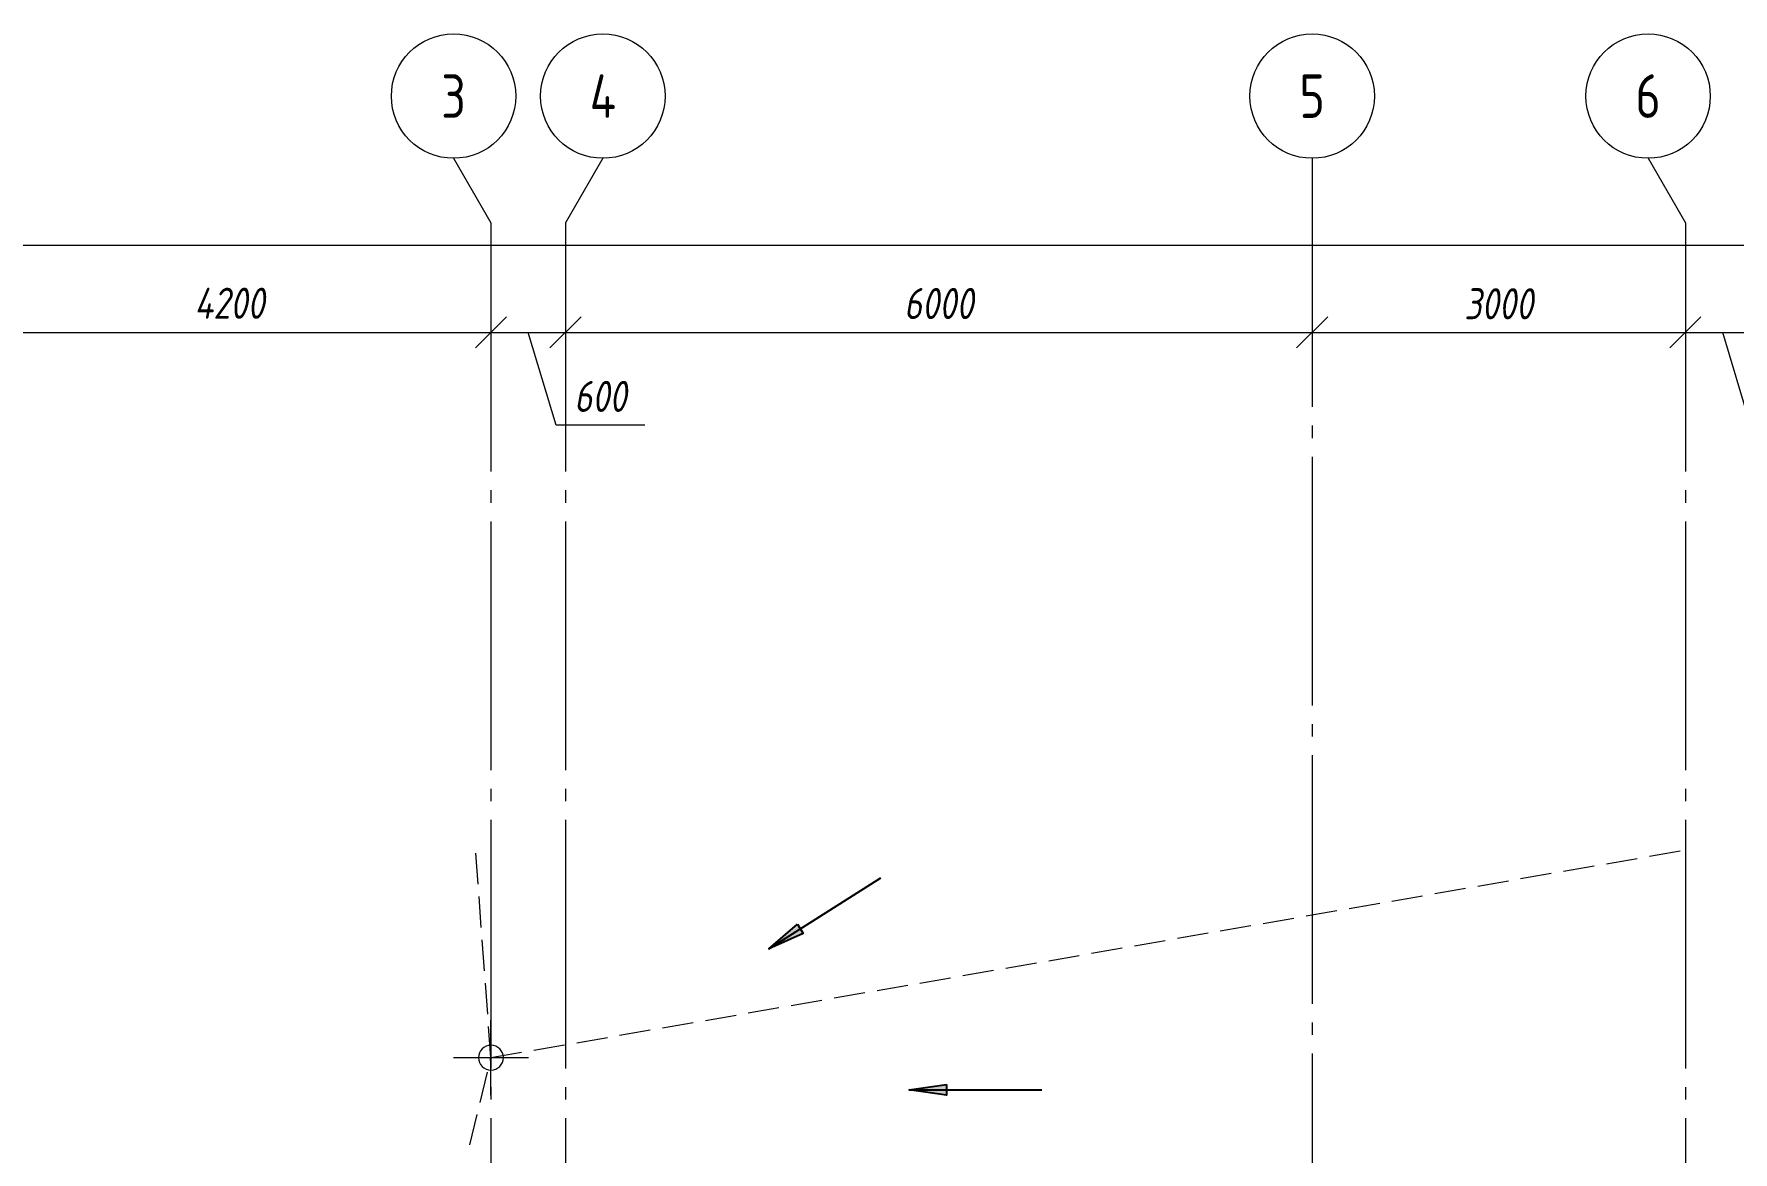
# Model space of a CAD drawing. Header units: millimetres. Extents: x -85420 to 1195317, y -69347 to 470418.
# Drawn here: x 437674 to 451329, y 72087 to 81079 of the extents above; entities that cross this region are included whole.
import ezdxf

# ---------------------------------------------------------------- set-up
doc = ezdxf.new("R2010")
doc.units = ezdxf.units.MM
for name, pattern in [('GOST2.303 6', [12, 8, -1.5, 1, -1.5]), ('ГОСТ 2.303 4', [7, 5, -2, 0]), ('ГОСТ 2.303 5', [24, 20, -1.5, 1, -1.5]), ('осевая', [50.8, 31.75, -6.35, 6.35, -6.35])]:
    doc.linetypes.add(name, pattern=pattern)
for name, color, linetype, lineweight in [('!М_Лестницы новые', 7, 'Continuous', 25), ('!М_Размеры', 250, 'Continuous', 5), ('+АР_Осевые линии', 252, 'GOST2.303 6', 9), ('+АР_Размеры', 252, 'Continuous', 0), ('АР_штриховка несущих стен', 250, 'Continuous', 0)]:
    doc.layers.add(name, color=color, linetype=linetype, lineweight=lineweight)
doc.layers.add('!ФС_Козырек', color=7, linetype='Continuous')
doc.layers.add('ОСИ', color=7, linetype='осевая', lineweight=13, true_color=0x999999)
doc.styles.add('GOST 2.304', font='CS_Gost2304.shx')
doc.styles.add('ГОСТ 2.304', font='CS_Gost2304.shx', dxfattribs={"oblique": 10})
doc.dimstyles.new('СПДС', dxfattribs={"dimscale": 100, "dimtxt": 2.5, "dimasz": 2.5, "dimexe": 2, "dimexo": 0.625, "dimgap": 1, "dimtad": 1, "dimdec": 0, "dimrnd": 5, "dimtxsty": 'ГОСТ 2.304', "dimblk": 'OBLIQUE', "dimblk1": 'OBLIQUE', "dimblk2": 'OBLIQUE', "dimcen": 2.5, "dimdle": 2, "dimadec": 0, "dimazin": 2, "dimtfac": 0.75, "dimtdec": 4, "dimtmove": 1, "dimatfit": 3, "dimfxl": 1, "dimtfill": 1, "dimtolj": 1, "dimarcsym": 1})

# ---------------------------------------------------------------- blocks, each defined once
blk = doc.blocks.new('Ц.Вход водосток')
at = {"layer": '!ФС_Козырек', "lineweight": 0}
for points in [[(0, -301), (0, 301)], [(301, 0), (-301, 0)]]:
    blk.add_lwpolyline(points, dxfattribs=at)
blk.add_circle((0, 0), 100, dxfattribs=at)
blk = doc.blocks.new('*U117')
h = blk.add_hatch(color=256)
h.dxf.hatch_style = 1
h.paths.add_polyline_path([(-766, 44), (-766, -44), (-1066, 0)])
blk.add_line((-1066, 0), (0, 0))
blk.add_lwpolyline([(-766, -44), (-766, 44), (-1066, 0), (-766, -44)])
blk = doc.blocks.new('Ось сетки - Диаметр 10 мм-1135821-0_Подвал _-2_700__Планировка')
at = {"layer": '+АР_Осевые линии', "linetype": 'Continuous'}
blk.add_circle((0, 0), 5, dxfattribs=at)
blk = doc.blocks.new('_Oblique')
at = {"color": 0, "linetype": 'ByBlock', "lineweight": -2}
blk.add_line((-0.5, -0.5), (0.5, 0.5), dxfattribs=at)
blk = doc.blocks.new('*D187')
at = {"layer": '+АР_Размеры', "color": 0, "lineweight": -2, "ltscale": 100, "transparency": 16777216}
for p, q in [((140, 64690), (140, 63853)), ((70940, 64690), (70940, 63853)), ((-60, 64053), (71140, 64053))]:
    blk.add_line(p, q, dxfattribs=at)
at = {"layer": 'Defpoints', "color": 0, "transparency": 16777216}
for p in [(140, 64753), (70940, 64753), (70940, 64053)]:
    blk.add_point(p, dxfattribs=at)
at = {"layer": '+АР_Размеры', "color": 0, "lineweight": -2, "transparency": 16777216, "xscale": 250, "yscale": 250, "zscale": 250, "rotation": 180}
blk.add_blockref('_Oblique', (140, 64053), dxfattribs=at)
at = {"layer": '+АР_Размеры', "color": 0, "lineweight": -2, "transparency": 16777216, "xscale": 250, "yscale": 250, "zscale": 250}
blk.add_blockref('_Oblique', (70940, 64053), dxfattribs=at)
at = {"layer": '+АР_Размеры', "color": 0, "ltscale": 100, "transparency": 16777216, "insert": (37040, 64278), "char_height": 250, "attachment_point": 5, "style": 'ГОСТ 2.304', "bg_fill": 3, "box_fill_scale": 1.1, "bg_fill_color": 256, "bg_fill_true_color": 13158600, "bg_fill_transparency": 0}
blk.add_mtext('\\A1;70800', dxfattribs=at)
blk = doc.blocks.new('*D189')
at = {"layer": '+АР_Размеры', "color": 0, "lineweight": -2, "ltscale": 100, "transparency": 16777216}
for p, q in [((6740, 64690), (6740, 63153)), ((10940, 64171), (10940, 63153)), ((6540, 63353), (11140, 63353))]:
    blk.add_line(p, q, dxfattribs=at)
at = {"layer": 'Defpoints', "color": 0, "transparency": 16777216}
for p in [(6740, 64753), (10940, 64233), (10940, 63353)]:
    blk.add_point(p, dxfattribs=at)
at = {"layer": '+АР_Размеры', "color": 0, "lineweight": -2, "transparency": 16777216, "xscale": 250, "yscale": 250, "zscale": 250, "rotation": 180}
blk.add_blockref('_Oblique', (6740, 63353), dxfattribs=at)
at = {"layer": '+АР_Размеры', "color": 0, "lineweight": -2, "transparency": 16777216, "xscale": 250, "yscale": 250, "zscale": 250}
blk.add_blockref('_Oblique', (10940, 63353), dxfattribs=at)
at = {"layer": '+АР_Размеры', "color": 0, "ltscale": 100, "transparency": 16777216, "insert": (8840, 63587), "char_height": 250, "attachment_point": 5, "style": 'ГОСТ 2.304', "bg_fill": 3, "box_fill_scale": 1.1, "bg_fill_color": 256, "bg_fill_true_color": 13158600, "bg_fill_transparency": 0}
blk.add_mtext('\\A1;4200', dxfattribs=at)
blk = doc.blocks.new('*D190')
at = {"layer": '+АР_Размеры', "color": 0, "lineweight": -2, "ltscale": 100, "transparency": 16777216}
for p, q in [((10940, 64171), (10940, 63153)), ((11540, 64171), (11540, 63153)), ((10740, 63353), (11740, 63353)), ((11464, 62606), (11240, 63353)), ((12177, 62606), (11464, 62606))]:
    blk.add_line(p, q, dxfattribs=at)
at = {"layer": 'Defpoints', "color": 0, "transparency": 16777216}
for p in [(10940, 64233), (11540, 64233), (11540, 63353)]:
    blk.add_point(p, dxfattribs=at)
at = {"layer": '+АР_Размеры', "color": 0, "lineweight": -2, "transparency": 16777216, "xscale": 250, "yscale": 250, "zscale": 250, "rotation": 180}
blk.add_blockref('_Oblique', (10940, 63353), dxfattribs=at)
at = {"layer": '+АР_Размеры', "color": 0, "lineweight": -2, "transparency": 16777216, "xscale": 250, "yscale": 250, "zscale": 250}
blk.add_blockref('_Oblique', (11540, 63353), dxfattribs=at)
at = {"layer": '+АР_Размеры', "color": 0, "ltscale": 100, "transparency": 16777216, "insert": (11821, 62838), "char_height": 250, "attachment_point": 5, "style": 'ГОСТ 2.304', "bg_fill": 3, "box_fill_scale": 1.1, "bg_fill_color": 256, "bg_fill_true_color": 13158600, "bg_fill_transparency": 0}
blk.add_mtext('\\A1;600', dxfattribs=at)
blk = doc.blocks.new('*D191')
at = {"layer": '+АР_Размеры', "color": 0, "lineweight": -2, "ltscale": 100, "transparency": 16777216}
for p, q in [((17540, 64690), (17540, 63153)), ((11540, 64171), (11540, 63153)), ((11340, 63353), (17740, 63353))]:
    blk.add_line(p, q, dxfattribs=at)
at = {"layer": 'Defpoints', "color": 0, "transparency": 16777216}
for p in [(17540, 64753), (11540, 64233), (17540, 63353)]:
    blk.add_point(p, dxfattribs=at)
at = {"layer": '+АР_Размеры', "color": 0, "lineweight": -2, "transparency": 16777216, "xscale": 250, "yscale": 250, "zscale": 250, "rotation": 180}
blk.add_blockref('_Oblique', (11540, 63353), dxfattribs=at)
at = {"layer": '+АР_Размеры', "color": 0, "lineweight": -2, "transparency": 16777216, "xscale": 250, "yscale": 250, "zscale": 250}
blk.add_blockref('_Oblique', (17540, 63353), dxfattribs=at)
at = {"layer": '+АР_Размеры', "color": 0, "ltscale": 100, "transparency": 16777216, "insert": (14540, 63585), "char_height": 250, "attachment_point": 5, "style": 'ГОСТ 2.304', "bg_fill": 3, "box_fill_scale": 1.1, "bg_fill_color": 256, "bg_fill_true_color": 13158600, "bg_fill_transparency": 0}
blk.add_mtext('\\A1;6000', dxfattribs=at)
blk = doc.blocks.new('*D192')
at = {"layer": '+АР_Размеры', "color": 0, "lineweight": -2, "ltscale": 100, "transparency": 16777216}
for p, q in [((17540, 64690), (17540, 63153)), ((20540, 64171), (20540, 63153)), ((17340, 63353), (20740, 63353))]:
    blk.add_line(p, q, dxfattribs=at)
at = {"layer": 'Defpoints', "color": 0, "transparency": 16777216}
for p in [(17540, 64753), (20540, 64233), (20540, 63353)]:
    blk.add_point(p, dxfattribs=at)
at = {"layer": '+АР_Размеры', "color": 0, "lineweight": -2, "transparency": 16777216, "xscale": 250, "yscale": 250, "zscale": 250, "rotation": 180}
blk.add_blockref('_Oblique', (17540, 63353), dxfattribs=at)
at = {"layer": '+АР_Размеры', "color": 0, "lineweight": -2, "transparency": 16777216, "xscale": 250, "yscale": 250, "zscale": 250}
blk.add_blockref('_Oblique', (20540, 63353), dxfattribs=at)
at = {"layer": '+АР_Размеры', "color": 0, "ltscale": 100, "transparency": 16777216, "insert": (19040, 63583), "char_height": 250, "attachment_point": 5, "style": 'ГОСТ 2.304', "bg_fill": 3, "box_fill_scale": 1.1, "bg_fill_color": 256, "bg_fill_true_color": 13158600, "bg_fill_transparency": 0}
blk.add_mtext('\\A1;3000', dxfattribs=at)
blk = doc.blocks.new('*D193')
at = {"layer": '+АР_Размеры', "color": 0, "lineweight": -2, "ltscale": 100, "transparency": 16777216}
for p, q in [((20540, 64171), (20540, 63153)), ((21140, 64171), (21140, 63153)), ((20340, 63353), (21340, 63353)), ((21064, 62606), (20840, 63353)), ((21777, 62606), (21064, 62606))]:
    blk.add_line(p, q, dxfattribs=at)
at = {"layer": 'Defpoints', "color": 0, "transparency": 16777216}
for p in [(20540, 64233), (21140, 64233), (21140, 63353)]:
    blk.add_point(p, dxfattribs=at)
at = {"layer": '+АР_Размеры', "color": 0, "lineweight": -2, "transparency": 16777216, "xscale": 250, "yscale": 250, "zscale": 250, "rotation": 180}
blk.add_blockref('_Oblique', (20540, 63353), dxfattribs=at)
at = {"layer": '+АР_Размеры', "color": 0, "lineweight": -2, "transparency": 16777216, "xscale": 250, "yscale": 250, "zscale": 250}
blk.add_blockref('_Oblique', (21140, 63353), dxfattribs=at)
at = {"layer": '+АР_Размеры', "color": 0, "ltscale": 100, "transparency": 16777216, "insert": (21421, 62838), "char_height": 250, "attachment_point": 5, "style": 'ГОСТ 2.304', "bg_fill": 3, "box_fill_scale": 1.1, "bg_fill_color": 256, "bg_fill_true_color": 13158600, "bg_fill_transparency": 0}
blk.add_mtext('\\A1;600', dxfattribs=at)
blk = doc.blocks.new('A$C314F1C93')
at = {"layer": '+АР_Осевые линии', "linetype": 'ГОСТ 2.303 5', "lineweight": 0, "ltscale": 100}
for p, q in [((17540, 64752.7), (17540, -9752.2)), ((10940, 64233), (10940, -9232.6)), ((11540, 64233), (11540, -9232.6)), ((20540, 64233), (20540, -9232.6))]:
    blk.add_line(p, q, dxfattribs=at)
at = {"layer": '+АР_Размеры', "ltscale": 100}
for points in [[(10640, 64752.7), (10940, 64233)], [(11840, 64752.7), (11540, 64233)], [(20240, 64752.7), (20540, 64233)]]:
    blk.add_lwpolyline(points, dxfattribs=at)
at = {"layer": '+АР_Осевые линии', "linetype": 'ГОСТ 2.303 5', "lineweight": 25, "ltscale": 100, "xscale": 100.0000000000002, "yscale": 100.0000000000002, "zscale": 100.0000000000002, "rotation": 90}
for p in [(10640, 65252.7), (11840, 65252.7), (17540, 65252.7), (20240, 65252.7)]:
    blk.add_blockref('Ось сетки - Диаметр 10 мм-1135821-0_Подвал _-2_700__Планировка', p, dxfattribs=at)
at = {"layer": '+АР_Осевые линии', "linetype": 'ГОСТ 2.303 5', "lineweight": 0, "ltscale": 100, "char_height": 350, "attachment_point": 5, "style": 'GOST 2.304'}
for s, insert in [('3', (10640, 65252.7)), ('4', (11840, 65252.7)), ('5', (17540, 65252.7)), ('6', (20240, 65252.7))]:
    blk.add_mtext(s, dxfattribs=dict(at, insert=insert))
at = {"layer": '+АР_Размеры', "ltscale": 100}
dim = blk.add_linear_dim(base=(70940, 64052.7), p1=(140, 64752.7), p2=(70940, 64752.7), dimstyle='СПДС', override={"dimscale": 100}, dxfattribs=at)
dim.commit()
dim.dimension.update_dxf_attribs({"geometry": '*D187', "text_midpoint": (37040, 64052.7), "dimtype": 160})
dim = blk.add_linear_dim(base=(10940, 63352.7), p1=(6740, 64752.7), p2=(10940, 64233), dimstyle='СПДС', override={"dimscale": 100}, dxfattribs=at)
dim.commit()
dim.dimension.update_dxf_attribs({"geometry": '*D189', "text_midpoint": (8840, 63587.3)})
dim = blk.add_linear_dim(base=(11540, 63352.7), p1=(10940, 64233), p2=(11540, 64233), dimstyle='СПДС', override={"dimscale": 100}, dxfattribs=at)
dim.commit()
dim.dimension.update_dxf_attribs({"geometry": '*D190', "text_midpoint": (11564, 62838.2)})
dim = blk.add_linear_dim(base=(17540, 63352.7), p1=(11540, 64233), p2=(17540, 64752.7), dimstyle='СПДС', override={"dimscale": 100}, dxfattribs=at)
dim.commit()
dim.dimension.update_dxf_attribs({"geometry": '*D191', "text_midpoint": (14540, 63584.9)})
dim = blk.add_linear_dim(base=(20540, 63352.7), p1=(17540, 64752.7), p2=(20540, 64233), dimstyle='СПДС', override={"dimscale": 100}, dxfattribs=at)
dim.commit()
dim.dimension.update_dxf_attribs({"geometry": '*D192', "text_midpoint": (19040, 63582.8)})
dim = blk.add_linear_dim(base=(21140, 63352.7), p1=(20540, 64233), p2=(21140, 64233), dimstyle='СПДС', override={"dimscale": 100}, dxfattribs=at)
dim.commit()
dim.dimension.update_dxf_attribs({"geometry": '*D193', "text_midpoint": (21164, 62838.2)})

msp = doc.modelspace()

# ---------------------------------------------------------------- block references
at = {"layer": 'ОСИ', "ltscale": 40}
msp.add_blockref('A$C314F1C93', (430406.4, 15326.4, 0), dxfattribs=at)

# ---------------------------------------------------------------- next in the draw order: linework, layer by layer
at = {"layer": 'АР_штриховка несущих стен', "linetype": 'ГОСТ 2.303 4', "lineweight": 0, "ltscale": 50, "elevation": 0}
msp.add_lwpolyline([(441176.4, 72146.4), (441346.4, 72846.4), (441222.1, 74535.7)], dxfattribs=at)
at = {"layer": 'АР_штриховка несущих стен', "linetype": 'ГОСТ 2.303 4', "lineweight": 0, "ltscale": 50}
msp.add_lwpolyline([(441346.4, 72846.4), (450946.4, 74516.4)], dxfattribs=at)

# ---------------------------------------------------------------- next in the draw order: block references
at = {"layer": '!М_Лестницы новые', "color": 7, "linetype": 'ГОСТ 2.303 4', "lineweight": 20, "xscale": -1}
for p, rotation in [((444480.8, 74292.1), 212.2773985339161), ((445775, 72587.5), 180)]:
    msp.add_blockref('*U117', p, dxfattribs=dict(at, rotation=rotation))
at = {"layer": '!М_Размеры', "xscale": -1}
msp.add_blockref('Ц.Вход водосток', (441346.4, 72846.4, 0), dxfattribs=at)

doc.saveas('drawing.dxf')
